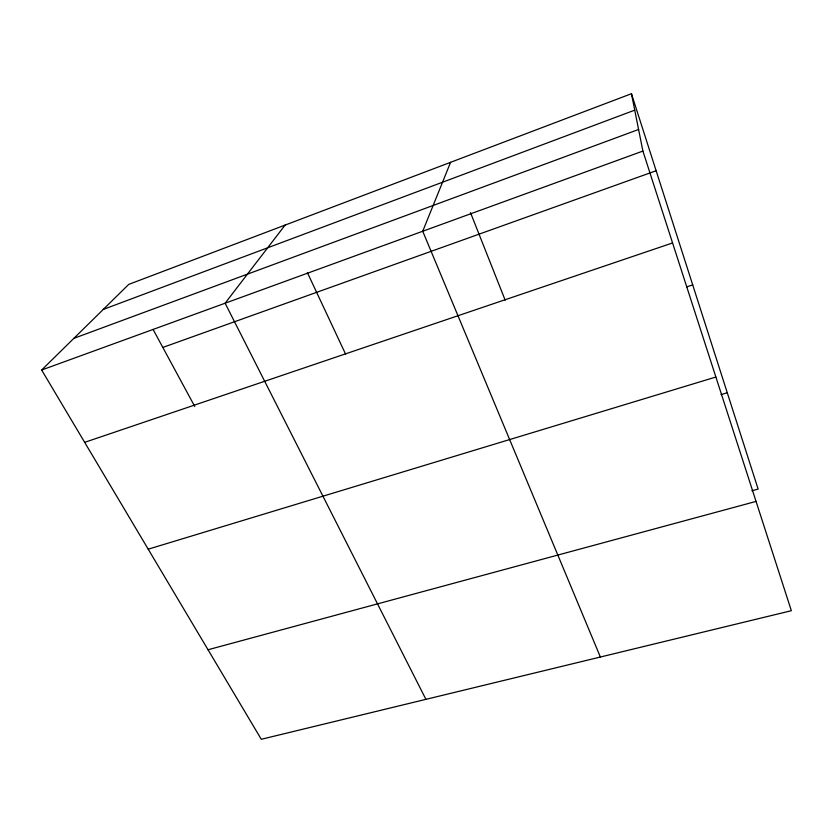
<?xml version="1.0" encoding="UTF-8"?>
<svg xmlns="http://www.w3.org/2000/svg" width="833" height="833" viewBox="0 0 833 833"><rect width="100%" height="100%" fill="white"/><g stroke="black" fill="none" stroke-linecap="round" stroke-linejoin="round"><path stroke-width="1.25" d="M450.57 162.331L422.727 231.251L600.374 657.029M285.094 225.087L225.118 303.212L425.913 699.345M631.456 93.713L642.899 151.075L791.35 610.704L261.281 739.288L41.65 370.019L128.73 284.397L631.456 93.713L758.134 489.075L751.907 490.783M103.282 309.428L634.736 110.154M73.877 338.344L638.588 129.479M41.65 370.019L642.899 151.075M162.82 347.434L656.144 170.744M84.664 442.344L672.575 242.955M686.559 286.927L692.723 284.907M148.212 549.186L715.87 377.026M721.045 394.623L727.271 392.76M208.031 649.761L756.052 501.414M153.085 329.431L194.755 406.473M307.387 272.641L345.601 354.15M470.489 212.623L505.183 300.192"/></g></svg>
